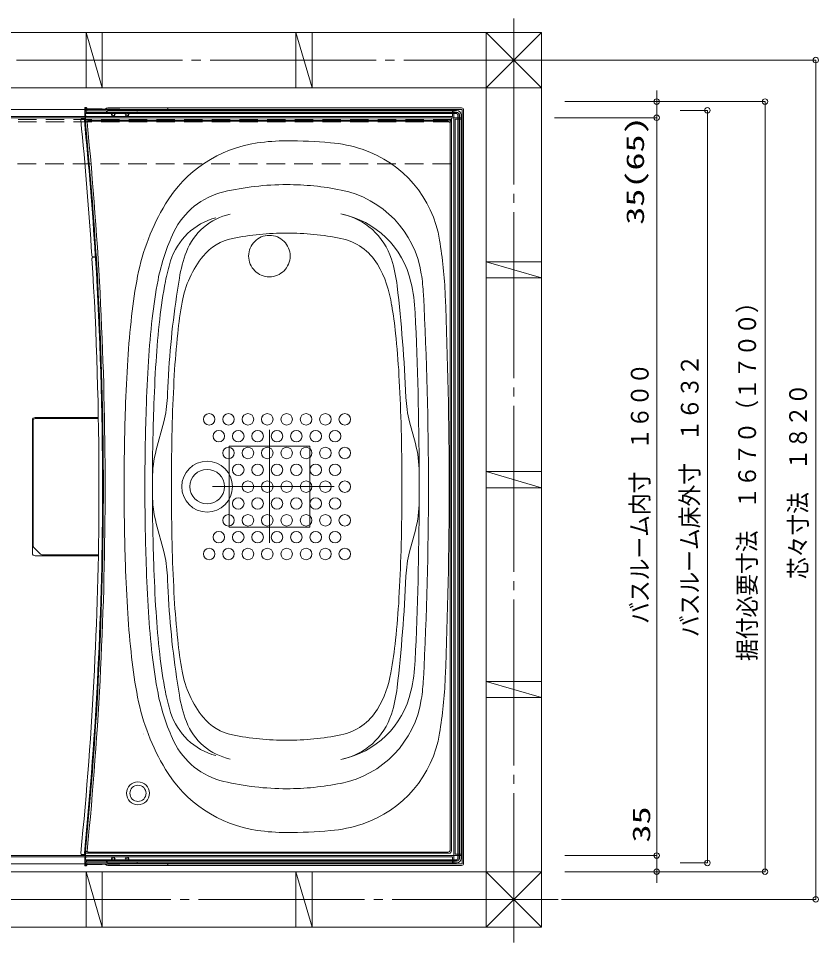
# Model space of a CAD drawing. Units: millimetres on the paper. Extents: x -305 to 305, y -152 to 152.
# Drawn here: x -99.6 to -12.9, y -23.6 to 76.6 of the extents above; entities that cross this region are included whole.
import ezdxf
from ezdxf.enums import TextEntityAlignment as Align

# ---------------------------------------------------------------- set-up
doc = ezdxf.new("R2010")
doc.units = ezdxf.units.MM
for name, pattern in [('DASHED2', [3, 2, -1]), ('LONG_CHAIN', [21, 18, -1, 1, -1]), ('LONG_DOUBLE_CHAIN', [21.8, 18, -1, 0.6, -0.6, 0.6, -1])]:
    doc.linetypes.add(name, pattern=pattern)
doc.layers.add('0-0_0', color=7, linetype='Continuous', lineweight=9)
doc.layers.add('0-1_VIEW0001', color=7, linetype='Continuous', lineweight=9)
doc.styles.add('ＭＳ ゴシック', font='')
doc.styles.get('ＭＳ ゴシック').set_extended_font_data('MS Gothic')

# ---------------------------------------------------------------- blocks, each defined once
blk = doc.blocks.new('_ORIGIN')
at = {"layer": '0-0_0'}
blk.add_line((0, 0), (-1, 0), dxfattribs=at)
blk.add_circle((0, 0), 0.5, dxfattribs=at)

msp = doc.modelspace()

# ---------------------------------------------------------------- linework, layer by layer
at = {"layer": '0-0_0'}
for p, q in [((-40.769, 72.092), (-13.184, 72.092)), ((-13.184, -18.308), (-13.184, 71.492)), ((-30.433, 68.192), (-30.433, 68.792)), ((-40.394, 67.592), (-18.684, 67.592)), ((-21.224, 67.592), (-30.433, 67.592)), ((-30.433, 65.842), (-30.433, 67.592)), ((-27.894, 66.642), (-24.934, 66.642)), ((-18.684, -15.308), (-18.684, 66.992)), ((-41.519, 65.842), (-30.434, 65.842)), ((-30.434, -13.558), (-30.434, 65.242)), ((-30.433, 65.842), (-30.433, 54.023)), ((-30.433, 65.242), (-30.433, 64.642)), ((-24.934, -14.358), (-24.934, 66.042)), ((-30.432, -14.158), (-30.432, -8.72)), ((-30.432, -13.558), (-30.432, -12.958)), ((-40.394, -14.158), (-30.434, -14.158)), ((-30.432, -15.908), (-30.432, -14.158)), ((-27.894, -14.958), (-24.934, -14.958)), ((-40.394, -15.908), (-18.684, -15.908)), ((-21.224, -15.908), (-30.433, -15.908)), ((-30.432, -16.508), (-30.432, -17.108)), ((-40.769, -18.908), (-13.184, -18.908))]:
    msp.add_line(p, q, dxfattribs=at)
at = {"layer": '0-1_VIEW0001', "linetype": 'LONG_CHAIN'}
for p, q in [((-45.934, 76.604), (-45.934, -23.587)), ((-39.865, 72.092), (-162.292, 72.092)), ((-72.434, 32.01), (-72.434, 19.752)), ((-78.59, 25.84), (-65.411, 25.84)), ((-41.12, -18.908), (-114.634, -18.908))]:
    msp.add_line(p, q, dxfattribs=at)
at = {"layer": '0-1_VIEW0001'}
for p, q in [((-42.934, 75.092), (-162.683, 75.092)), ((-90.559, 69.092), (-92.309, 75.092)), ((-92.308, 75.092), (-92.308, 69.092)), ((-90.558, 75.092), (-90.558, 69.092)), ((-67.809, 69.092), (-69.559, 75.092)), ((-69.558, 75.092), (-69.558, 69.092)), ((-67.808, 75.092), (-67.808, 69.092)), ((-48.934, 75.094), (-42.932, 69.092)), ((-48.934, 75.094), (-48.934, -21.908)), ((-42.933, 75.092), (-48.934, 69.091)), ((-42.934, 75.092), (-42.934, -21.908)), ((-42.932, 69.092), (-162.684, 69.092)), ((-154.934, 66.741), (-52.434, 66.741)), ((-92.292, 66.941), (-92.453, 66.941)), ((-92.45, 66.741), (-92.453, 66.941)), ((-92.234, 66.837), (-92.434, 66.841)), ((-92.434, 66.841), (-92.434, 66.639)), ((-92.434, 66.841), (-86.784, 66.742)), ((-92.434, 66.553), (-92.434, 66.639)), ((-92.434, 66.613), (-92.334, 66.621)), ((-92.434, 66.454), (-92.434, 66.553)), ((-92.434, 66.059), (-92.434, 66.454)), ((-92.367, 66.341), (-92.367, 66.291)), ((-90.066, 66.341), (-92.367, 66.341)), ((-89.532, 66.291), (-92.367, 66.291)), ((-92.367, 66.291), (-92.367, 65.691)), ((-90.27, 66.416), (-92.336, 66.451)), ((-92.334, 66.637), (-92.334, 66.56)), ((-90.109, 66.6), (-92.334, 66.637)), ((-92.241, 66.837), (-92.242, 66.891)), ((-90.109, 66.441), (-92.236, 66.476)), ((-92.234, 66.837), (-92.234, 66.636)), ((-90.163, 66.415), (-90.27, 66.416)), ((-90.163, 66.415), (-90.109, 66.414)), ((-90.109, 66.441), (-90.109, 66.6)), ((-90.109, 66.416), (-90.109, 66.441)), ((-90.105, 66.864), (-90.106, 66.8)), ((-90.009, 66.541), (-90.009, 66.441)), ((-89.991, 66.422), (-90.009, 66.441)), ((-52.134, 66.441), (-90.009, 66.441)), ((-89.991, 66.422), (-89.991, 66.416)), ((-52.152, 66.422), (-89.991, 66.422)), ((-83.434, 66.9), (-89.96, 66.9)), ((-52.134, 66.641), (-89.909, 66.641)), ((-88.032, 66.291), (-89.186, 66.291)), ((-52.134, 66.291), (-87.686, 66.291)), ((-86.784, 66.742), (-86.784, 66.544)), ((-83.493, 66.741), (-83.465, 66.769)), ((-83.434, 66.9), (-83.435, 66.839)), ((-83.434, 66.901), (-83.434, 66.841)), ((-83.434, 66.901), (-51.584, 66.901)), ((-83.334, 66.741), (-51.584, 66.741)), ((-52.584, 65.991), (-52.584, 66.741)), ((-52.434, 65.866), (-52.434, 66.741)), ((-51.984, 66.14), (-51.984, 25.841)), ((-51.834, 66.14), (-51.834, 25.841)), ((-51.634, 66.14), (-51.634, 25.841)), ((-51.534, 66.691), (-51.534, 25.841)), ((-51.374, 66.691), (-51.374, 25.841)), ((-154.909, 65.841), (-52.459, 65.841)), ((-92.434, 65.841), (-154.785, 65.841)), ((-154.784, 65.991), (-52.584, 65.991)), ((-92.736, 65.728), (-92.35, 65.731)), ((-92.434, 65.989), (-92.434, 66.059)), ((-92.208, 65.457), (-92.384, 65.339)), ((-52.934, 65.591), (-92.267, 65.591)), ((-53.068, 65.457), (-92.097, 65.457)), ((-52.818, 65.207), (-52.818, 25.841)), ((-52.684, 65.341), (-52.684, 25.841)), ((-52.434, 65.816), (-52.434, -14.134)), ((-52.409, 65.841), (-51.534, 65.841)), ((-52.284, 65.691), (-52.284, -14.009)), ((-52.284, 65.691), (-51.534, 65.691)), ((-51.852, 66.122), (-51.852, 25.841)), ((-51.534, 65.841), (-51.534, -14.159)), ((-91.545, 50.75), (-91.16, 50.747)), ((-91.525, 50.731), (-91.141, 50.735)), ((-48.935, 50.218), (-42.935, 48.468)), ((-42.934, 50.217), (-48.934, 50.217)), ((-42.934, 48.467), (-48.934, 48.467)), ((-94.209, 33.224), (-97.842, 33.224)), ((-90.979, 33.341), (-97.834, 33.341)), ((-94.209, 33.224), (-90.977, 33.224)), ((-98.134, 33.041), (-98.134, 25.841)), ((-98.042, 33.024), (-98.042, 25.84)), ((-83.895, 32.88), (-84.702, 29.818)), ((-57.223, 32.88), (-56.6, 30.516)), ((-84.516, 30.523), (-84.521, 30.505)), ((-48.935, 27.468), (-42.935, 25.718)), ((-42.934, 27.467), (-48.934, 27.467)), ((-98.134, 18.641), (-98.134, 25.841)), ((-98.042, 19.387), (-98.042, 25.84)), ((-52.818, -13.526), (-52.818, 25.841)), ((-52.684, -13.659), (-52.684, 25.841)), ((-51.984, -14.459), (-51.984, 25.841)), ((-51.852, -14.441), (-51.852, 25.841)), ((-51.834, -14.459), (-51.834, 25.841)), ((-51.634, -14.459), (-51.634, 25.841)), ((-51.534, -15.009), (-51.534, 25.841)), ((-51.374, -15.009), (-51.374, 25.841)), ((-42.934, 25.717), (-48.934, 25.717)), ((-83.895, 18.801), (-84.702, 21.863)), ((-57.225, 18.768), (-56.6, 21.137)), ((-90.979, 18.341), (-97.834, 18.341)), ((-90.977, 18.457), (-97.113, 18.457)), ((-48.935, 4.718), (-42.935, 2.968)), ((-42.934, 4.717), (-48.934, 4.717)), ((-42.934, 2.967), (-48.934, 2.967)), ((-92.384, -14.625), (-92.384, -13.658)), ((-92.208, -13.776), (-92.384, -13.658)), ((-92.367, -14.609), (-92.367, -14.009)), ((-52.934, -13.909), (-92.267, -13.909)), ((-53.068, -13.776), (-92.097, -13.776)), ((-52.284, -14.009), (-51.534, -14.009)), ((-92.434, -14.159), (-116.535, -14.159)), ((-116.535, -14.159), (-52.459, -14.159)), ((-115.034, -14.309), (-52.584, -14.309)), ((-92.736, -14.047), (-92.35, -14.05)), ((-92.434, -14.307), (-92.434, -14.308)), ((-92.434, -14.308), (-92.434, -14.378)), ((-92.434, -14.378), (-92.434, -14.773)), ((-92.434, -14.773), (-92.434, -14.872)), ((-92.434, -14.872), (-92.434, -14.958)), ((-92.434, -14.932), (-92.334, -14.94)), ((-92.434, -15.159), (-92.434, -14.958)), ((-92.367, -14.659), (-92.384, -14.625)), ((-92.367, -14.659), (-92.367, -14.609)), ((-89.532, -14.609), (-92.367, -14.609)), ((-90.066, -14.659), (-92.367, -14.659)), ((-92.334, -14.956), (-92.334, -14.879)), ((-90.109, -14.919), (-92.334, -14.956)), ((-90.109, -14.759), (-92.236, -14.795)), ((-92.234, -15.156), (-92.234, -14.955)), ((-90.163, -14.734), (-90.109, -14.733)), ((-90.109, -14.735), (-90.109, -14.759)), ((-90.109, -14.759), (-90.109, -14.919)), ((-89.991, -14.741), (-90.009, -14.759)), ((-52.134, -14.759), (-90.009, -14.759)), ((-90.009, -14.859), (-90.009, -14.759)), ((-89.991, -14.741), (-89.991, -14.734)), ((-52.152, -14.741), (-89.991, -14.741)), ((-52.134, -14.959), (-89.909, -14.959)), ((-88.032, -14.609), (-89.186, -14.609)), ((-52.134, -14.609), (-87.686, -14.609)), ((-86.784, -15.061), (-86.784, -14.863)), ((-52.584, -14.309), (-52.584, -15.059)), ((-52.434, -14.184), (-52.434, -15.059)), ((-52.409, -14.159), (-51.534, -14.159)), ((-115.034, -15.059), (-52.434, -15.059)), ((-42.932, -15.908), (-115.034, -15.908)), ((-92.45, -15.059), (-92.453, -15.259)), ((-92.292, -15.259), (-92.453, -15.259)), ((-92.434, -15.159), (-86.784, -15.061)), ((-92.234, -15.156), (-92.434, -15.159)), ((-90.559, -21.908), (-92.309, -15.908)), ((-92.308, -15.908), (-92.308, -21.908)), ((-92.241, -15.156), (-92.242, -15.21)), ((-90.558, -15.908), (-90.558, -21.908)), ((-90.105, -15.183), (-90.106, -15.119)), ((-83.434, -15.219), (-89.96, -15.219)), ((-83.493, -15.06), (-83.465, -15.088)), ((-83.434, -15.219), (-83.435, -15.158)), ((-83.434, -15.219), (-83.434, -15.159)), ((-83.434, -15.219), (-51.584, -15.219)), ((-83.334, -15.059), (-51.584, -15.059)), ((-67.809, -21.908), (-69.559, -15.908)), ((-69.558, -15.908), (-69.558, -21.908)), ((-67.808, -15.908), (-67.808, -21.908)), ((-48.934, -15.906), (-42.932, -21.908)), ((-42.932, -15.908), (-48.934, -21.909)), ((-42.934, -21.908), (-114.634, -21.908))]:
    msp.add_line(p, q, dxfattribs=at)
at = {"layer": '0-1_VIEW0001', "color": 6, "linetype": 'DASHED2'}
for p, q in [((-52.684, 65.641), (-154.684, 65.641)), ((-52.734, 60.841), (-154.684, 60.841))]:
    msp.add_line(p, q, dxfattribs=at)
at = {"layer": '0-1_VIEW0001', "linetype": 'LONG_DOUBLE_CHAIN'}
for p, q in [((-76.809, 30.215), (-76.809, 21.465)), ((-76.809, 30.215), (-68.059, 30.215)), ((-68.059, 30.215), (-68.059, 21.465)), ((-76.809, 21.465), (-68.059, 21.465))]:
    msp.add_line(p, q, dxfattribs=at)
at = {"layer": '0-1_VIEW0001', "color": 4}
msp.add_line((-97.984, 19.245), (-97.254, 18.516), dxfattribs=at)
at = {"layer": '0-1_VIEW0001'}
for points in [[(-92.367, 66.341), (-92.384, 66.306), (-92.384, 65.339)], [(-90.163, -14.734), (-90.27, -14.735), (-92.336, -14.77)]]:
    msp.add_lwpolyline(points, dxfattribs=at)
at = {"layer": '0-1_VIEW0001', "color": 6, "linetype": 'DASHED2'}
for points in [[(-52.684, 60.891), (-52.684, 65.841), (-154.684, 65.841)], [(-52.684, 65.391), (-154.684, 65.391), (-154.684, 65.641)]]:
    msp.add_lwpolyline(points, dxfattribs=at)
at = {"layer": '0-1_VIEW0001', "color": 4}
msp.add_lwpolyline([(-97.984, 19.245), (-98.009, 19.277), (-98.023, 19.301), (-98.038, 19.345), (-98.042, 19.387)], dxfattribs=at)
at = {"layer": '0-1_VIEW0001'}
for centre, radius in [((-89.359, 66.191), 0.2), ((-89.359, 66.191), 0.113), ((-87.859, 66.191), 0.2), ((-87.859, 66.191), 0.113), ((-78.959, 33.141), 0.625), ((-76.859, 33.141), 0.625), ((-74.759, 33.141), 0.625), ((-72.659, 33.141), 0.625), ((-70.559, 33.141), 0.625), ((-68.459, 33.141), 0.625), ((-66.359, 33.141), 0.625), ((-64.259, 33.141), 0.625), ((-77.909, 31.316), 0.625), ((-75.809, 31.316), 0.625), ((-73.709, 31.316), 0.625), ((-71.609, 31.316), 0.625), ((-69.509, 31.316), 0.625), ((-67.409, 31.316), 0.625), ((-65.309, 31.316), 0.625), ((-76.859, 29.491), 0.625), ((-74.759, 29.491), 0.625), ((-72.659, 29.491), 0.625), ((-70.559, 29.491), 0.625), ((-68.459, 29.491), 0.625), ((-66.359, 29.491), 0.625), ((-64.259, 29.491), 0.625), ((-79.184, 25.841), 2.75), ((-75.809, 27.666), 0.625), ((-73.709, 27.666), 0.625), ((-71.609, 27.666), 0.625), ((-69.509, 27.666), 0.625), ((-67.409, 27.666), 0.625), ((-65.309, 27.666), 0.625), ((-79.184, 25.841), 1.875), ((-74.759, 25.841), 0.625), ((-72.659, 25.841), 0.625), ((-70.559, 25.841), 0.625), ((-68.459, 25.841), 0.625), ((-66.359, 25.841), 0.625), ((-64.259, 25.841), 0.625), ((-75.809, 24.016), 0.625), ((-73.709, 24.016), 0.625), ((-71.609, 24.016), 0.625), ((-69.509, 24.016), 0.625), ((-67.409, 24.016), 0.625), ((-65.309, 24.016), 0.625), ((-76.859, 22.191), 0.625), ((-74.759, 22.191), 0.625), ((-72.659, 22.191), 0.625), ((-70.559, 22.191), 0.625), ((-68.459, 22.191), 0.625), ((-66.359, 22.191), 0.625), ((-64.259, 22.191), 0.625), ((-77.909, 20.366), 0.625), ((-75.809, 20.366), 0.625), ((-75.809, 20.366), 0.625), ((-73.709, 20.366), 0.625), ((-71.609, 20.366), 0.625), ((-69.509, 20.366), 0.625), ((-67.409, 20.366), 0.625), ((-65.309, 20.366), 0.625), ((-78.959, 18.54), 0.625), ((-76.859, 18.54), 0.625), ((-74.759, 18.541), 0.625), ((-72.659, 18.541), 0.625), ((-70.559, 18.541), 0.625), ((-68.459, 18.541), 0.625), ((-66.359, 18.541), 0.625), ((-64.259, 18.541), 0.625), ((-86.684, -7.409), 1.25), ((-86.684, -7.409), 0.875), ((-89.359, -14.509), 0.2), ((-89.359, -14.509), 0.113), ((-87.859, -14.509), 0.2), ((-87.859, -14.509), 0.113)]:
    msp.add_circle(centre, radius, dxfattribs=at)
at = {"layer": '0-1_VIEW0001', "linetype": 'LONG_DOUBLE_CHAIN'}
msp.add_circle((-72.434, 50.841), 2.25, dxfattribs=at)
at = {"layer": '0-1_VIEW0001'}
for centre, radius, start, end in [((-92.334, 66.551), 0.1, 180, 269.03476), ((-92.284, 66.202), 0.15, 180, 269.08638), ((-92.284, 66.137), 0.15, 180, 269.08638), ((-92.234, 66.576), 0.1, 180, 269.03476), ((-92.234, 66.56), 0.1, 180, 269.03476), ((-92.292, 66.891), 0.05, 1, 90), ((-89.96, 66.59), 0.31, 90, 137.14859), ((-90.066, 66.416), 0.075, 270, 0), ((-89.909, 66.541), 0.1, 90, 180), ((-83.535, 66.84), 0.1, 270, 358.98285), ((-83.334, 66.841), 0.1, 180, 270), ((-52.152, 66.122), 0.3, 360, 90), ((-52.134, 66.14), 0.5, 360, 90), ((-52.134, 66.14), 0.3, 360, 90), ((-52.134, 66.14), 0.15, 360, 90), ((-51.584, 66.691), 0.21, 360, 90), ((-51.584, 66.691), 0.05, 360, 90), ((-92.734, 65.578), 0.15, 90.5, 185.69169), ((-491.434, 25.841), 400.525, 3.5858, 5.69169), ((-92.349, 65.581), 0.15, 90.5, 185.68671), ((-491.434, 25.841), 400.909, 3.58188, 5.68671), ((-92.284, 65.988), 0.15, 180, 269), ((-491.434, 25.841), 401, 0, 5.65274), ((-92.267, 65.691), 0.1, 180, 270), ((-92.097, 65.357), 0.1, 90, 185.65126), ((-491.434, 25.841), 401.187, 0, 5.65126), ((-53.068, 65.207), 0.25, 0, 90), ((-52.934, 65.341), 0.25, 360, 90), ((-52.459, 65.866), 0.025, 270, 0), ((-52.409, 65.816), 0.025, 90, 180), ((-70.559, 41.341), 22, 90, 98.32029), ((-70.559, 8.341), 55, 85.04556, 90.00001), ((-67.105, 48.191), 15, 71.53272, 85.04556), ((-71.717, 49.256), 14, 98.32029, 148.83966), ((-66.313, 50.562), 12.5, 9.28127, 71.53272), ((-70.559, 28.591), 30, 90.00001, 103.15011), ((-70.559, 28.591), 30, 78.67196, 89.99999), ((-75.564, 50.014), 8, 103.15011, 154.44401), ((-66.827, 47.22), 11, 8.84605, 78.67196), ((-63.16, 44.082), 24, 148.83966, 168.99136), ((-75.347, 49.008), 6.5, 101.75518, 159.23385), ((-66.593, 45.859), 9.75, 12.83848, 78.70658), ((-66.104, 48.31), 7.25, 17.53385, 78.69881), ((-76.46, 48.231), 7, 104.86629, 162.67678), ((-63.16, 44.082), 21.75, 154.44401, 168.99136), ((-70.559, 23.341), 30, 90.00001, 101.2935), ((-70.559, 23.341), 30, 78.70658, 89.99999), ((-86.533, 52.629), 0.5, 355.49509, 355.53069), ((-86.533, 52.629), 0.5, 355.49509, 355.53069), ((-75.357, 47.366), 5.5, 101.2935, 140.84625), ((-65.859, 46.876), 6, 30.82918, 78.70658), ((-103.322, 44.514), 50, 2.3783, 9.28127), ((-67.399, 45.994), 15, 159.23385, 170.54618), ((-91.543, 50.9), 0.15, 183.5858, 269.5), ((-91.524, 50.581), 0.15, 90.5, 183.54016), ((-491.434, 25.841), 400.525, 0, 3.54016), ((-91.159, 50.897), 0.15, 183.58188, 269.5), ((-91.139, 50.585), 0.15, 90.5, 183.53725), ((-491.434, 25.841), 400.909, 0, 3.53725), ((-63.158, 44.082), 20.934, 162.67678, 168.99136), ((-71.065, 43.927), 11, 141.07337, 169.92767), ((-72.994, 46.054), 14.5, 6.17303, 17.83526), ((-71.063, 43.889), 12, 7.74261, 30.34449), ((-34.693, 38.544), 53, 168.99136, 173.72789), ((-34.693, 38.544), 50.75, 168.99136, 173.72789), ((14.971, 32.279), 98.504, 170.54618, 176.68288), ((-77.696, 45.529), 22, 3.00057, 8.84605), ((-34.692, 38.544), 49.934, 168.99136, 173.72789), ((-230.963, 27.939), 173.505, 2.50434, 6.51084), ((-76.104, 43.713), 19.5, 2.90472, 12.77744), ((-455.934, 25.841), 400.75, 0, 2.98086), ((-552.934, 25.841), 500, 0, 2.3783), ((-34.758, 37.478), 47.875, 169.92766, 174.03081), ((-106.36, 37.478), 47.875, 5.96919, 9.6536), ((15.008, 33.082), 103, 173.72789, 176.37678), ((15.008, 33.082), 100.75, 173.72789, 176.37678), ((-455.934, 25.841), 399.75, 0.2203, 2.70422), ((15.009, 33.082), 99.934, 173.72789, 176.37678), ((14.971, 32.279), 97.875, 174.03081, 176.68288), ((-156.089, 32.279), 97.875, 3.31712, 5.96919), ((89.858, 28.342), 178, 176.37677, 178.08861), ((89.858, 28.342), 175.75, 176.37677, 178.08861), ((89.859, 28.342), 174.934, 176.37677, 178.08861), ((89.839, 27.894), 173.5, 176.64806, 177.48114), ((89.845, 27.939), 172.875, 176.68288, 178.39679), ((-230.963, 27.939), 172.875, 1.60321, 3.31712), ((-95.982, 36.068), 12.5, 345.23097, 357.48115), ((-45.136, 36.066), 12.5, 182.50435, 194.76903), ((164.816, 25.841), 253, 178.08861, 180), ((164.816, 25.841), 250.75, 178.08861, 180), ((164.817, 25.841), 249.934, 178.0845, 180), ((-97.834, 33.041), 0.3, 90, 180), ((-97.842, 33.024), 0.2, 90, 180), ((164.816, 25.841), 247.875, 178.39679, 180), ((-305.934, 25.841), 247.875, 0, 1.60321), ((-68.687, 27.329), 12.5, 0.2203, 14.76903), ((-72.615, 26.631), 12.5, 165.23097, 179.80924), ((-455.934, 25.841), 399.75, 0, 0.2203), ((-491.434, 25.841), 400.525, 354.30831, 0), ((-491.434, 25.841), 400.909, 354.31329, 0), ((-491.434, 25.841), 401, 354.34726, 0), ((-491.434, 25.841), 401.187, 354.34874, 0), ((164.816, 25.841), 253, 180, 181.91139), ((164.816, 25.841), 250.75, 180, 181.91139), ((164.817, 25.841), 249.934, 180, 181.9155), ((164.816, 25.841), 247.875, 180, 181.60321), ((-305.934, 25.841), 247.875, 358.39679, 0), ((-455.934, 25.841), 399.75, 359.77559, 0), ((-455.934, 25.841), 400.75, 357.01914, 0), ((-552.934, 25.841), 500, 357.6217, 0), ((-72.615, 25.05), 12.5, 180.19076, 194.76903), ((-455.934, 25.841), 399.75, 357.29578, 359.77559), ((-68.687, 24.324), 12.5, 345.23158, 359.77559), ((-97.834, 18.641), 0.3, 180, 270), ((-95.982, 15.613), 12.5, 2.51886, 14.76903), ((89.845, 23.742), 172.875, 181.60321, 183.31712), ((-230.963, 23.742), 172.875, 356.68288, 358.39679), ((-45.138, 15.582), 12.5, 165.23158, 177.4855), ((89.858, 23.339), 178, 181.91139, 183.62322), ((89.858, 23.339), 175.75, 181.91139, 183.62322), ((89.859, 23.339), 174.934, 181.91139, 183.62322), ((89.839, 23.787), 173.5, 182.51886, 183.35194), ((-230.963, 23.742), 173.505, 353.48916, 357.4855), ((14.971, 19.403), 98.504, 183.31712, 189.45382), ((14.971, 19.403), 97.875, 183.31712, 185.96919), ((-156.089, 19.403), 97.875, 354.03081, 356.68288), ((15.008, 18.599), 103, 183.62323, 186.27211), ((15.008, 18.599), 100.75, 183.62323, 186.27211), ((15.009, 18.599), 99.934, 183.62323, 186.27211), ((-34.758, 14.203), 47.875, 185.96919, 190.07234), ((-106.36, 14.203), 47.875, 349.70681, 354.03081), ((-34.693, 13.137), 53, 186.27211, 191.00864), ((-34.693, 13.137), 50.75, 186.27211, 191.00864), ((-34.692, 13.137), 49.934, 186.27211, 191.00864), ((-76.104, 7.968), 19.5, 347.22256, 357.09528), ((-71.065, 7.754), 11, 190.07233, 218.92663), ((-71.063, 7.792), 12, 329.65551, 349.70681), ((-103.322, 7.167), 50, 350.71873, 357.6217), ((-72.994, 5.627), 14.5, 342.16474, 353.82697), ((-77.696, 6.152), 22, 351.15395, 356.99943), ((-63.16, 7.599), 24, 191.00864, 211.16034), ((-63.16, 7.599), 21.75, 191.00864, 205.55599), ((-63.158, 7.599), 20.934, 191.00864, 197.32322), ((-67.399, 5.687), 15, 189.45382, 200.76615), ((-66.593, 5.822), 9.75, 281.29342, 347.16152), ((-66.827, 4.461), 11, 281.23472, 351.15395), ((-76.46, 3.45), 7, 197.32322, 255.13371), ((-65.859, 4.805), 6, 281.29342, 329.17082), ((-66.104, 3.371), 7.25, 281.30119, 342.46615), ((-75.347, 2.673), 6.5, 200.76615, 258.24482), ((-75.357, 4.315), 5.5, 219.15375, 258.7065), ((-86.533, -0.948), 0.5, 4.46931, 4.50491), ((-86.533, -0.948), 0.5, 4.46931, 4.50491), ((-86.533, -1.028), 0.5, 4.46931, 4.50491), ((-66.313, 1.119), 12.5, 288.46728, 350.71873), ((-75.564, 1.667), 8, 205.55599, 256.84989), ((-70.559, 28.341), 30, 258.7065, 269.99999), ((-70.559, 28.341), 30, 270.00001, 281.29342), ((-71.717, 2.425), 14, 211.16034, 261.67971), ((-70.559, 23.091), 30, 256.84989, 269.99999), ((-70.559, 23.091), 30, 270.00001, 281.32804), ((-67.105, 3.49), 15, 274.95444, 288.46728), ((-70.559, 10.341), 22, 261.67971, 270), ((-70.559, 43.341), 55, 269.99999, 274.95444), ((-92.734, -13.897), 0.15, 174.30831, 269.5), ((-92.349, -13.9), 0.15, 174.31329, 269.5), ((-92.267, -14.009), 0.1, 90, 180), ((-92.097, -13.676), 0.1, 174.34874, 270), ((-53.068, -13.526), 0.25, 270, 0), ((-52.934, -13.659), 0.25, 270, 0), ((-92.284, -14.307), 0.15, 91, 180), ((-92.284, -14.456), 0.15, 90.91362, 180), ((-92.284, -14.521), 0.15, 90.91362, 180), ((-92.334, -14.87), 0.1, 90.96524, 180), ((-92.234, -14.879), 0.1, 90.96524, 180), ((-92.234, -14.895), 0.1, 90.96524, 180), ((-90.066, -14.734), 0.075, 0, 90), ((-89.909, -14.859), 0.1, 180, 270), ((-52.459, -14.184), 0.025, 360, 90), ((-52.409, -14.134), 0.025, 180, 270), ((-52.152, -14.441), 0.3, 270, 0), ((-52.134, -14.459), 0.3, 270, 0), ((-52.134, -14.459), 0.5, 270, 0), ((-52.134, -14.459), 0.15, 270, 0), ((-51.584, -15.009), 0.21, 270, 0), ((-51.584, -15.009), 0.05, 270, 0), ((-92.292, -15.209), 0.05, 270, 359), ((-89.96, -14.909), 0.31, 222.85141, 270), ((-83.535, -15.159), 0.1, 1.01715, 90), ((-83.334, -15.159), 0.1, 90, 180)]:
    msp.add_arc(centre, radius, start, end, dxfattribs=at)
at = {"layer": '0-1_VIEW0001', "color": 4}
msp.add_arc((-97.113, 18.657), 0.2, 225.00001, 270, dxfattribs=at)

# ---------------------------------------------------------------- block references
at = {"layer": '0-0_0', "xscale": 0.6, "yscale": 0.6}
for p, rotation in [((-13.184, 72.092), 90), ((-30.433, 67.592), 270), ((-18.684, 67.592), 90), ((-30.434, 65.842), 90), ((-30.433, 65.842), 90), ((-24.934, 66.642), 90), ((-30.434, -14.158), 270), ((-30.432, -14.158), 270), ((-24.934, -14.958), 270), ((-30.432, -15.908), 90), ((-18.684, -15.908), 270), ((-13.184, -18.908), 270)]:
    msp.add_blockref('_ORIGIN', p, dxfattribs=dict(at, rotation=rotation))

# ---------------------------------------------------------------- texts
at = {"layer": '0-0_0', "style": 'ＭＳ ゴシック'}
for s, width, p in [('35(65)', 1.5, (-31.23, 54.237)), ('据付必要寸法\u3000１６７０（１７００）', 0.9, (-19.087, 6.939)), ('バスルーム床外寸\u3000１６３２', 0.9, (-25.314, 9.536)), ('バスルーム内寸\u3000１６００', 0.9, (-30.734, 10.968)), ('芯々寸法\u3000１８２０', 0.9, (-13.564, 15.82)), ('35', 1.5, (-30.562, -12.744))]:
    msp.add_text(s, height=1.921, rotation=90, dxfattribs=dict(at, width=width)).set_placement(p, align=Align.BOTTOM_LEFT)

doc.saveas('drawing.dxf')
